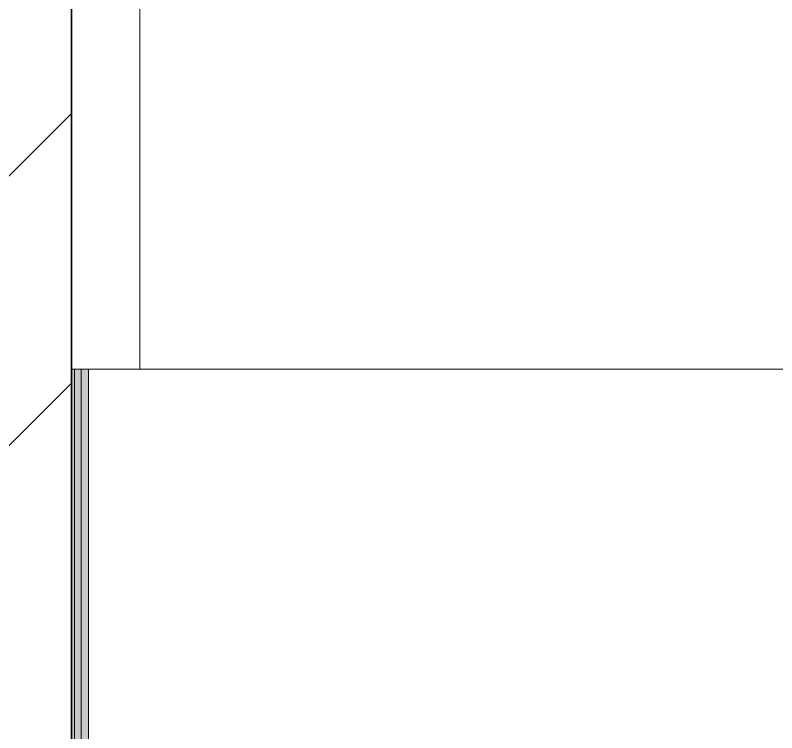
# Model space of a CAD drawing. Header units: millimetres. Extents: x -515342 to 330399, y -224905 to 507333.
# Drawn here: x 256116.8 to 256560.6, y 102019.5 to 102437.8 of the extents above; entities that cross this region are included whole.
import ezdxf

# ---------------------------------------------------------------- set-up
doc = ezdxf.new("R2010")
doc.units = ezdxf.units.MM
for name, color, linetype, lineweight in [('Стены внутренние', 7, 'Continuous', 0), ('Стены наружные', 7, 'Continuous', 0), ('Стены несущие', 7, 'Continuous', 0), ('Стены отделка', 7, 'Continuous', 0), ('Стены перегородки', 7, 'Continuous', 0), ('Стены штриховка', 7, 'Continuous', 0)]:
    doc.layers.add(name, color=color, linetype=linetype, lineweight=lineweight)

msp = doc.modelspace()

# ---------------------------------------------------------------- hatches: boundary and pattern name
at = {"layer": 'Стены внутренние'}
h = msp.add_hatch(dxfattribs=at)
h.set_pattern_fill('FP_45', color=256, style=0, pattern_type=2)
h.set_pattern_definition([(45, (255037.12, 95610.5), (-235.732, 235.732), []), (45, (255194.28, 95610.5), (-235.732, 235.732), [])])
h.paths.add_polyline_path([(256119.5154, 101195.2042), (256149.7107, 101195.2042), (256149.7107, 105181.3929), (255769.7107, 105181.3929), (255769.7107, 101195.2042), (256012.3887, 101195.2042)])
h = msp.add_hatch(dxfattribs=at)
h.set_pattern_fill('FP_38', color=256, style=0, pattern_type=2)
h.set_pattern_definition([(0, (255037.12, 95610.49), (406.4, 101.6), [33.528, -271.272, 33.528, -271.272, -1625.6]), (0, (255037.12, 95610.49), (406.4, 101.6), [-609.6, 33.528, -576.072, 33.528, -271.272, -711.2]), (0, (255037.12, 95610.49), (406.4, 101.6), [-1524, 33.528, -169.672, 33.528, -474.472]), (120, (255189.52, 95661.29), (-291.1882, 301.1527), [33.528, -271.272, 33.528, -271.272, -1625.6]), (120, (255189.52, 95661.29), (-291.1882, 301.1527), [-609.6, 33.528, -576.072, 33.528, -271.272, -711.2]), (120, (255189.52, 95661.29), (-291.1882, 301.1527), [-1524, 33.528, -169.672, 33.528, -474.472]), (240, (255240.32, 95864.49), (-115.2118, -402.7527), [33.528, -271.272, 33.528, -271.272, -1625.6]), (240, (255240.32, 95864.49), (-115.2118, -402.7527), [-609.6, 33.528, -576.072, 33.528, -271.272, -711.2]), (240, (255240.32, 95864.49), (-115.2118, -402.7527), [-1524, 33.528, -169.672, 33.528, -474.472])])
h.paths.add_polyline_path([(256189.4135, 102231.3929), (256189.4135, 105181.3929), (256149.4135, 105181.3929), (256149.4135, 102231.3929)])
at = {"layer": 'Стены наружные'}
for points in [[(256149.4135, 101750.0028), (256151.2135, 101750.0028), (256151.2135, 102231.3929), (256149.4135, 102231.3929), (256149.4135, 101834.7895)], [(256151.2135, 101750.0028), (256155.2135, 101750.0028), (256155.2135, 102231.3929), (256151.2135, 102231.3929), (256151.2135, 101834.7895)], [(256155.2135, 101750.0028), (256159.4135, 101750.0028), (256159.4135, 102231.3929), (256155.2135, 102231.3929), (256155.2135, 101834.7895)]]:
    msp.add_hatch(color=256, dxfattribs=at).paths.add_polyline_path(points)

# ---------------------------------------------------------------- linework, layer by layer
at = {"layer": 'Стены внутренние'}
msp.add_line((256189.4135, 102231.3929), (258054.7706, 102231.3929), dxfattribs=at)
at = {"layer": 'Стены несущие'}
msp.add_line((256149.7107, 101195.2042), (256149.7107, 105181.3929), dxfattribs=at)
at = {"layer": 'Стены отделка'}
for p, q in [((256149.4135, 105181.3929), (256149.4135, 102231.3929)), ((256189.4135, 102231.3929), (256189.4135, 105181.3929)), ((256189.4135, 102231.3929), (256151.2135, 102231.3929)), ((256159.4135, 101750.0028), (256159.4135, 102231.3929))]:
    msp.add_line(p, q, dxfattribs=at)
at = {"layer": 'Стены перегородки'}
for p, q in [((256149.4135, 102231.3929), (256149.4135, 101750.0028)), ((256151.2135, 102231.3929), (256149.4135, 102231.3929)), ((256151.2135, 101750.0028), (256151.2135, 102231.3929))]:
    msp.add_line(p, q, dxfattribs=at)
at = {"layer": 'Стены штриховка'}
msp.add_line((256155.2135, 101750.0028), (256155.2135, 102231.3929), dxfattribs=at)

doc.saveas('drawing.dxf')
